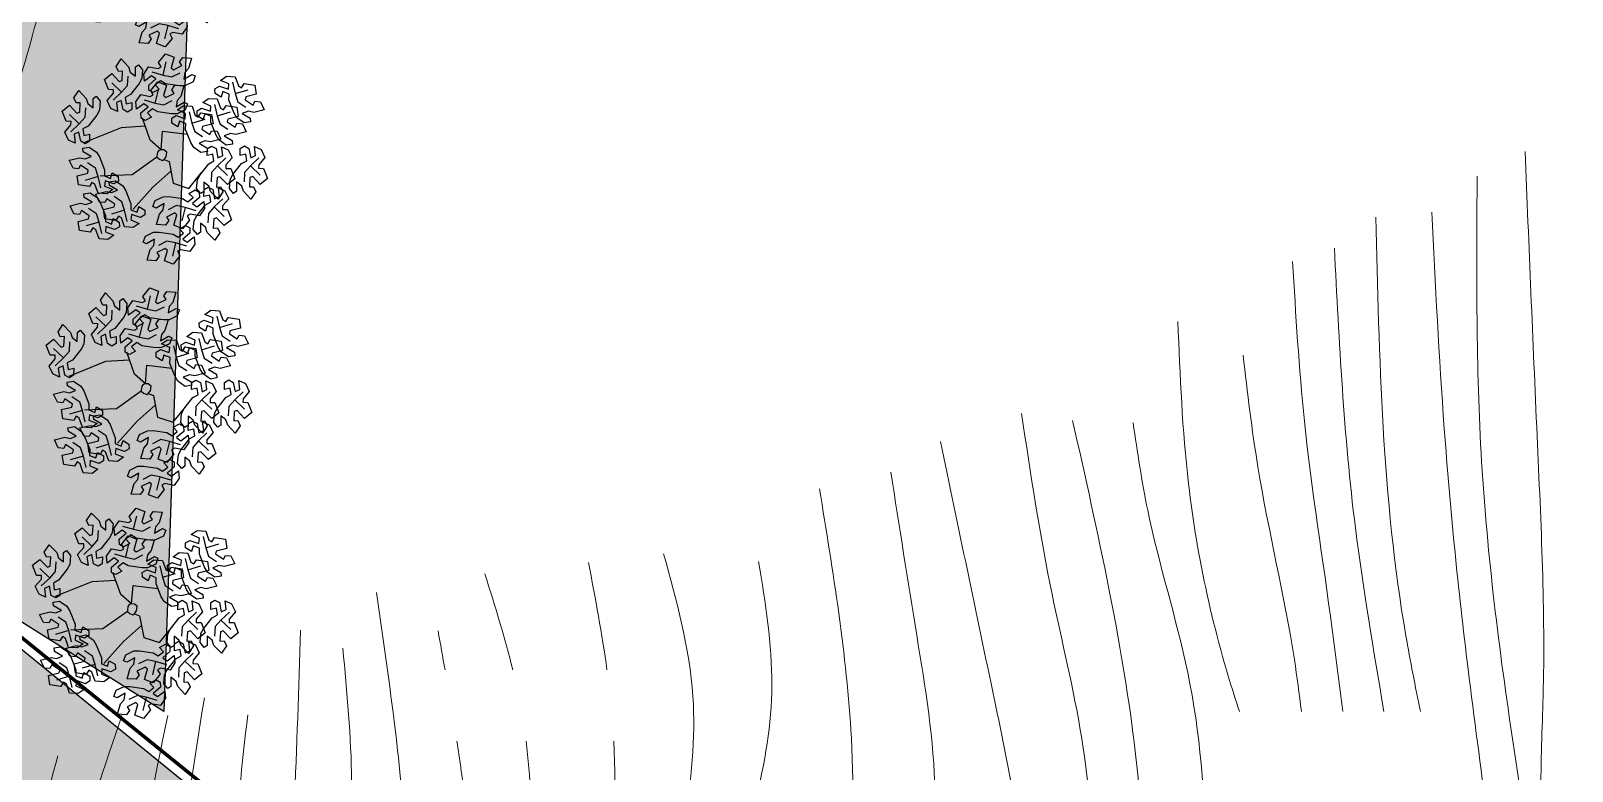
# Model space of a CAD drawing. Header units: millimetres. Extents: x 5637 to 6048, y 3385 to 3927.
# Drawn here: x 5989.74 to 6022.87, y 3587.76 to 3603.66 of the extents above; entities that cross this region are included whole.
import ezdxf

# ---------------------------------------------------------------- set-up
doc = ezdxf.new("R2010")
doc.units = ezdxf.units.MM
doc.layers.add('Contour Lines', color=253, linetype='Continuous')
doc.layers.add('fences', color=224, linetype='ограждение1', lineweight=80)
doc.layers.add('plants1', color=7, linetype='Continuous', true_color=0x89ee5d)
doc.linetypes.add('ограждение1', pattern='A,0.25,-0.1,[133,ltypeshp.shx,S=0.1,R=0,X=-0.1,Y=0],-0.1,1', length=1.45)
pattern_1 = [(90, (2816.3681, -1263.7476), (-0.70710678, 0.70710678), [0.1875, -1.22671356]), (45, (2816.3681, -1263.7476), (-0.70710678, 0.70710678), [0.1875, -0.8125]), (135, (2816.3681, -1263.7476), (-0.70710678, -0.70710678), [0.1875, -0.8125])]

# ---------------------------------------------------------------- blocks, each defined once
blk = doc.blocks.new('212')
at = {"color": 48, "linetype": 'Continuous'}
for p, q in [((2812.246, 4856.905), (2812.352, 4857.064)), ((2812.295, 4856.797), (2812.246, 4856.905)), ((2812.352, 4857.064), (2812.514, 4856.895)), ((2812.514, 4856.895), (2812.551, 4856.783)), ((2812.66, 4856.894), (2812.725, 4856.94)), ((2812.66, 4856.696), (2812.66, 4856.894)), ((2812.725, 4856.94), (2812.813, 4856.833)), ((2812.838, 4856.74), (2812.944, 4856.897)), ((2812.944, 4856.897), (2813.146, 4856.859)), ((2813.146, 4856.859), (2813.212, 4856.895)), ((2813.16, 4856.989), (2813.307, 4857.173)), ((2813.212, 4856.895), (2813.16, 4856.989)), ((2813.16, 4856.989), (2813.16, 4856.989)), ((2813.255, 4856.716), (2813.323, 4857.001)), ((2813.307, 4857.173), (2813.495, 4857.1)), ((2813.495, 4857.1), (2813.43, 4856.875)), ((2813.43, 4856.875), (2813.477, 4856.833)), ((2813.477, 4856.833), (2813.658, 4856.924)), ((2813.608, 4857), (2813.677, 4857.096)), ((2813.658, 4856.924), (2813.608, 4857)), ((2813.677, 4857.096), (2813.867, 4857.083)), ((2813.802, 4856.858), (2813.724, 4856.77)), ((2813.867, 4857.083), (2813.802, 4856.858)), ((2811.994, 4856.623), (2812.151, 4856.749)), ((2812.08, 4856.404), (2811.994, 4856.623)), ((2812.151, 4856.749), (2812.314, 4856.581)), ((2812.364, 4856.35), (2812.151, 4856.551)), ((2812.386, 4856.803), (2812.295, 4856.797)), ((2812.314, 4856.581), (2812.374, 4856.601)), ((2812.374, 4856.601), (2812.386, 4856.803)), ((2812.49, 4856.49), (2812.502, 4856.693)), ((2812.551, 4856.783), (2812.66, 4856.696)), ((2812.74, 4856.536), (2812.554, 4856.3)), ((2812.797, 4856.642), (2812.74, 4856.536)), ((2812.813, 4856.833), (2812.797, 4856.642)), ((2812.853, 4856.586), (2812.838, 4856.74)), ((2813.006, 4856.701), (2812.853, 4856.586)), ((2812.947, 4856.502), (2813.098, 4856.635)), ((2812.992, 4856.389), (2813.139, 4856.573)), ((2813.098, 4856.635), (2813.006, 4856.701)), ((2813.015, 4856.787), (2813.255, 4856.716)), ((2813.197, 4856.594), (2813.085, 4856.506)), ((2813.139, 4856.573), (2813.327, 4856.501)), ((2813.307, 4856.527), (2813.197, 4856.594)), ((2813.255, 4856.716), (2813.44, 4856.678)), ((2813.605, 4856.484), (2813.307, 4856.527)), ((2813.44, 4856.678), (2813.621, 4856.768)), ((2813.724, 4856.77), (2813.703, 4856.632)), ((2813.703, 4856.632), (2813.875, 4856.731)), ((2813.899, 4856.569), (2813.725, 4856.487)), ((2813.875, 4856.731), (2813.947, 4856.699)), ((2813.947, 4856.699), (2813.899, 4856.569)), ((2814.492, 4856.602), (2814.619, 4856.692)), ((2814.669, 4856.527), (2814.492, 4856.602)), ((2814.619, 4856.692), (2814.808, 4856.679)), ((2814.658, 4856.414), (2814.669, 4856.527)), ((2814.748, 4856.562), (2814.806, 4856.319)), ((2814.808, 4856.679), (2814.876, 4856.485)), ((2814.94, 4856.446), (2814.995, 4856.538)), ((2814.995, 4856.538), (2814.995, 4856.538)), ((2814.995, 4856.538), (2815.228, 4856.503)), ((2811.335, 4856.226), (2811.441, 4856.385)), ((2811.384, 4856.118), (2811.335, 4856.226)), ((2811.441, 4856.385), (2811.603, 4856.216)), ((2811.603, 4856.216), (2811.64, 4856.104)), ((2811.749, 4856.017), (2811.75, 4856.215)), ((2811.75, 4856.215), (2811.814, 4856.261)), ((2811.814, 4856.261), (2811.902, 4856.154)), ((2812.052, 4856.172), (2812.186, 4856.327)), ((2812.187, 4856.402), (2812.08, 4856.404)), ((2812.08, 4856.404), (2812.08, 4856.404)), ((2812.182, 4856.178), (2812.364, 4856.35)), ((2812.186, 4856.327), (2812.187, 4856.402)), ((2812.364, 4856.35), (2812.49, 4856.49)), ((2812.554, 4856.3), (2812.441, 4856.239)), ((2812.441, 4856.239), (2812.461, 4856.097)), ((2812.671, 4856.141), (2812.777, 4856.298)), ((2812.777, 4856.298), (2812.979, 4856.26)), ((2812.847, 4856.188), (2813.087, 4856.116)), ((2812.949, 4856.391), (2812.947, 4856.502)), ((2812.947, 4856.502), (2812.947, 4856.502)), ((2813.04, 4856.341), (2812.949, 4856.391)), ((2812.979, 4856.26), (2813.044, 4856.296)), ((2813.044, 4856.296), (2812.992, 4856.389)), ((2812.992, 4856.389), (2812.992, 4856.389)), ((2813.171, 4856.413), (2813.04, 4856.341)), ((2813.085, 4856.506), (2813.171, 4856.413)), ((2813.087, 4856.116), (2813.155, 4856.402)), ((2813.327, 4856.501), (2813.262, 4856.276)), ((2813.262, 4856.276), (2813.309, 4856.234)), ((2813.309, 4856.234), (2813.49, 4856.324)), ((2813.44, 4856.4), (2813.509, 4856.497)), ((2813.49, 4856.324), (2813.44, 4856.4)), ((2813.509, 4856.497), (2813.699, 4856.484)), ((2813.634, 4856.259), (2813.556, 4856.171)), ((2813.725, 4856.487), (2813.605, 4856.484)), ((2813.699, 4856.484), (2813.634, 4856.259)), ((2814.106, 4856.127), (2814.232, 4856.217)), ((2814.232, 4856.217), (2814.421, 4856.204)), ((2814.371, 4856.422), (2814.467, 4856.479)), ((2814.374, 4856.318), (2814.371, 4856.422)), ((2814.502, 4856.24), (2814.374, 4856.318)), ((2814.421, 4856.204), (2814.489, 4856.01)), ((2814.467, 4856.479), (2814.467, 4856.479)), ((2814.467, 4856.479), (2814.658, 4856.414)), ((2814.539, 4856.361), (2814.502, 4856.24)), ((2814.672, 4856.308), (2814.539, 4856.361)), ((2814.669, 4856.18), (2814.672, 4856.308)), ((2814.806, 4856.319), (2815.087, 4856.403)), ((2814.806, 4856.319), (2814.865, 4856.14)), ((2814.876, 4856.485), (2814.94, 4856.446)), ((2815.031, 4856.247), (2815.019, 4856.186)), ((2815.019, 4856.186), (2815.188, 4856.074)), ((2815.259, 4856.304), (2815.031, 4856.247)), ((2815.228, 4856.503), (2815.259, 4856.304)), ((2811.083, 4855.944), (2811.24, 4856.07)), ((2811.169, 4855.725), (2811.083, 4855.944)), ((2811.24, 4856.07), (2811.403, 4855.901)), ((2811.453, 4855.67), (2811.24, 4855.872)), ((2811.475, 4856.124), (2811.384, 4856.118)), ((2811.403, 4855.901), (2811.463, 4855.921)), ((2811.463, 4855.921), (2811.475, 4856.124)), ((2811.579, 4855.811), (2811.591, 4856.014)), ((2811.64, 4856.104), (2811.749, 4856.017)), ((2811.829, 4855.857), (2811.643, 4855.621)), ((2811.886, 4855.963), (2811.829, 4855.857)), ((2811.902, 4856.154), (2811.886, 4855.963)), ((2812.135, 4856.001), (2812.052, 4856.172)), ((2812.276, 4855.937), (2812.135, 4856.001)), ((2812.356, 4856.174), (2812.252, 4856.127)), ((2812.252, 4856.127), (2812.276, 4855.937)), ((2812.395, 4855.976), (2812.356, 4856.174)), ((2812.493, 4855.922), (2812.395, 4855.976)), ((2812.395, 4855.976), (2812.395, 4855.976)), ((2812.461, 4856.097), (2812.584, 4856.126)), ((2812.581, 4855.976), (2812.493, 4855.922)), ((2812.584, 4856.126), (2812.581, 4855.976)), ((2812.685, 4855.986), (2812.671, 4856.141)), ((2812.838, 4856.102), (2812.685, 4855.986)), ((2812.779, 4855.903), (2812.931, 4856.035)), ((2812.781, 4855.791), (2812.779, 4855.903)), ((2812.779, 4855.903), (2812.779, 4855.903)), ((2812.931, 4856.035), (2812.838, 4856.102)), ((2813.029, 4855.995), (2812.917, 4855.906)), ((2812.917, 4855.906), (2813.003, 4855.814)), ((2813.139, 4855.928), (2813.029, 4855.995)), ((2813.087, 4856.116), (2813.272, 4856.078)), ((2813.437, 4855.885), (2813.139, 4855.928)), ((2813.272, 4856.078), (2813.453, 4856.169)), ((2813.557, 4855.888), (2813.437, 4855.885)), ((2813.556, 4856.171), (2813.535, 4856.033)), ((2813.535, 4856.033), (2813.707, 4856.132)), ((2813.731, 4855.969), (2813.557, 4855.888)), ((2813.562, 4855.969), (2813.689, 4856.059)), ((2813.739, 4855.894), (2813.562, 4855.969)), ((2813.689, 4856.059), (2813.878, 4856.046)), ((2813.707, 4856.132), (2813.779, 4856.099)), ((2813.727, 4855.781), (2813.739, 4855.894)), ((2813.779, 4856.099), (2813.731, 4855.969)), ((2813.818, 4855.929), (2813.876, 4855.686)), ((2813.878, 4856.046), (2813.946, 4855.852)), ((2813.985, 4855.946), (2814.08, 4856.004)), ((2813.987, 4855.843), (2813.985, 4855.946)), ((2814.01, 4855.813), (2814.065, 4855.905)), ((2814.065, 4855.905), (2814.065, 4855.905)), ((2814.065, 4855.905), (2814.298, 4855.87)), ((2814.08, 4856.004), (2814.08, 4856.004)), ((2814.08, 4856.004), (2814.271, 4855.939)), ((2814.282, 4856.052), (2814.106, 4856.127)), ((2814.152, 4855.886), (2814.115, 4855.765)), ((2814.285, 4855.833), (2814.152, 4855.886)), ((2814.271, 4855.939), (2814.282, 4856.052)), ((2814.298, 4855.87), (2814.329, 4855.671)), ((2814.361, 4856.087), (2814.419, 4855.844)), ((2814.419, 4855.844), (2814.701, 4855.928)), ((2814.489, 4856.01), (2814.553, 4855.971)), ((2814.553, 4855.971), (2814.608, 4856.063)), ((2814.608, 4856.063), (2814.608, 4856.063)), ((2814.608, 4856.063), (2814.841, 4856.028)), ((2814.78, 4855.9), (2814.669, 4856.18)), ((2814.843, 4855.798), (2814.78, 4855.9)), ((2814.841, 4856.028), (2814.872, 4855.829)), ((2814.865, 4856.14), (2815.034, 4856.028)), ((2815.088, 4855.94), (2814.958, 4855.89)), ((2814.958, 4855.89), (2815.129, 4855.79)), ((2815.203, 4855.916), (2815.088, 4855.94)), ((2815.188, 4856.074), (2815.228, 4856.156)), ((2815.43, 4855.972), (2815.203, 4855.916)), ((2815.228, 4856.156), (2815.346, 4856.144)), ((2815.346, 4856.144), (2815.43, 4855.972)), ((2811.141, 4855.492), (2811.275, 4855.648)), ((2811.276, 4855.723), (2811.169, 4855.725)), ((2811.169, 4855.725), (2811.169, 4855.725)), ((2811.271, 4855.499), (2811.453, 4855.67)), ((2811.275, 4855.648), (2811.276, 4855.723)), ((2811.453, 4855.67), (2811.579, 4855.811)), ((2811.643, 4855.621), (2811.53, 4855.56)), ((2811.53, 4855.56), (2811.55, 4855.418)), ((2812.357, 4855.587), (2811.568, 4855.27)), ((2812.872, 4855.62), (2812.357, 4855.587)), ((2812.872, 4855.742), (2812.781, 4855.791)), ((2812.978, 4855.318), (2812.811, 4855.791)), ((2813.003, 4855.814), (2812.872, 4855.742)), ((2813.441, 4855.789), (2813.537, 4855.846)), ((2813.444, 4855.685), (2813.441, 4855.789)), ((2813.572, 4855.607), (2813.444, 4855.685)), ((2813.537, 4855.846), (2813.537, 4855.846)), ((2813.537, 4855.846), (2813.727, 4855.781)), ((2813.609, 4855.728), (2813.572, 4855.607)), ((2813.742, 4855.675), (2813.609, 4855.728)), ((2813.739, 4855.547), (2813.742, 4855.675)), ((2813.85, 4855.267), (2813.739, 4855.547)), ((2813.876, 4855.686), (2814.157, 4855.77)), ((2813.876, 4855.686), (2813.935, 4855.507)), ((2813.946, 4855.852), (2814.01, 4855.813)), ((2814.115, 4855.765), (2813.987, 4855.843)), ((2814.101, 4855.614), (2814.089, 4855.553)), ((2814.089, 4855.553), (2814.258, 4855.441)), ((2814.329, 4855.671), (2814.101, 4855.614)), ((2814.258, 4855.441), (2814.298, 4855.523)), ((2814.282, 4855.705), (2814.285, 4855.833)), ((2814.393, 4855.425), (2814.282, 4855.705)), ((2814.298, 4855.523), (2814.416, 4855.511)), ((2814.419, 4855.844), (2814.479, 4855.665)), ((2814.479, 4855.665), (2814.648, 4855.553)), ((2814.645, 4855.772), (2814.632, 4855.711)), ((2814.632, 4855.711), (2814.801, 4855.599)), ((2814.872, 4855.829), (2814.645, 4855.772)), ((2814.801, 4855.599), (2814.842, 4855.681)), ((2814.842, 4855.681), (2814.959, 4855.669)), ((2815, 4855.688), (2814.843, 4855.798)), ((2814.959, 4855.669), (2815.044, 4855.497)), ((2815.137, 4855.711), (2815, 4855.688)), ((2815.129, 4855.79), (2815.137, 4855.711)), ((2811.224, 4855.322), (2811.141, 4855.492)), ((2811.365, 4855.257), (2811.224, 4855.322)), ((2811.445, 4855.494), (2811.341, 4855.448)), ((2811.341, 4855.448), (2811.365, 4855.257)), ((2811.484, 4855.297), (2811.445, 4855.494)), ((2811.582, 4855.243), (2811.484, 4855.297)), ((2811.484, 4855.297), (2811.484, 4855.297)), ((2811.55, 4855.418), (2811.673, 4855.447)), ((2811.67, 4855.297), (2811.582, 4855.243)), ((2811.673, 4855.447), (2811.67, 4855.297)), ((2813.213, 4855.112), (2813.244, 4855.51)), ((2813.244, 4855.51), (2813.778, 4855.448)), ((2813.913, 4855.165), (2813.85, 4855.267)), ((2813.935, 4855.507), (2814.104, 4855.395)), ((2814.158, 4855.307), (2814.028, 4855.257)), ((2814.028, 4855.257), (2814.199, 4855.157)), ((2814.273, 4855.284), (2814.158, 4855.307)), ((2814.208, 4855.138), (2814.296, 4855.192)), ((2814.5, 4855.339), (2814.273, 4855.284)), ((2814.296, 4855.192), (2814.394, 4855.138)), ((2814.456, 4855.323), (2814.393, 4855.425)), ((2814.416, 4855.511), (2814.5, 4855.339)), ((2814.614, 4855.213), (2814.456, 4855.323)), ((2814.701, 4855.465), (2814.571, 4855.415)), ((2814.571, 4855.415), (2814.743, 4855.315)), ((2814.75, 4855.236), (2814.614, 4855.213)), ((2814.817, 4855.441), (2814.701, 4855.465)), ((2814.743, 4855.315), (2814.75, 4855.236)), ((2815.044, 4855.497), (2814.817, 4855.441)), ((2814.915, 4855.141), (2815.004, 4855.195)), ((2815.004, 4855.195), (2815.101, 4855.141)), ((2811.235, 4854.887), (2811.463, 4854.943)), ((2811.32, 4854.715), (2811.235, 4854.887)), ((2811.463, 4854.943), (2811.578, 4854.919)), ((2811.529, 4855.148), (2811.665, 4855.171)), ((2811.536, 4855.069), (2811.529, 4855.148)), ((2811.708, 4854.97), (2811.536, 4855.069)), ((2811.578, 4854.919), (2811.708, 4854.97)), ((2811.665, 4855.171), (2811.823, 4855.062)), ((2811.823, 4855.062), (2811.886, 4854.959)), ((2811.886, 4854.959), (2811.997, 4854.679)), ((2813.121, 4854.953), (2812.593, 4854.577)), ((2813.122, 4854.977), (2813.121, 4854.953)), ((2813.121, 4854.953), (2813.175, 4854.911)), ((2813.133, 4855.059), (2813.122, 4854.977)), ((2813.162, 4855.099), (2813.133, 4855.059)), ((2813.213, 4855.112), (2813.162, 4855.099)), ((2813.175, 4854.911), (2813.241, 4854.88)), ((2813.274, 4855.111), (2813.213, 4855.112)), ((2813.241, 4854.88), (2813.276, 4854.903)), ((2813.334, 4855.062), (2813.274, 4855.111)), ((2813.276, 4854.903), (2813.321, 4854.962)), ((2813.276, 4854.903), (2813.384, 4854.859)), ((2813.321, 4854.962), (2813.334, 4855.062)), ((2813.384, 4854.859), (2813.474, 4854.394)), ((2814.07, 4855.055), (2813.913, 4855.165)), ((2814.207, 4855.079), (2814.07, 4855.055)), ((2814.199, 4855.157), (2814.207, 4855.079)), ((2814.205, 4854.989), (2814.208, 4855.138)), ((2814.328, 4855.017), (2814.205, 4854.989)), ((2814.235, 4854.814), (2814.348, 4854.876)), ((2814.348, 4854.876), (2814.328, 4855.017)), ((2814.394, 4855.138), (2814.394, 4855.138)), ((2814.394, 4855.138), (2814.433, 4854.941)), ((2814.607, 4854.937), (2814.425, 4854.765)), ((2814.433, 4854.941), (2814.537, 4854.988)), ((2814.537, 4854.988), (2814.513, 4855.178)), ((2814.513, 4855.178), (2814.654, 4855.113)), ((2814.737, 4854.943), (2814.603, 4854.787)), ((2814.654, 4855.113), (2814.737, 4854.943)), ((2814.912, 4854.991), (2814.915, 4855.141)), ((2815.035, 4855.02), (2814.912, 4854.991)), ((2814.943, 4854.817), (2815.056, 4854.878)), ((2815.056, 4854.878), (2815.035, 4855.02)), ((2815.101, 4855.141), (2815.101, 4855.141)), ((2815.101, 4855.141), (2815.14, 4854.943)), ((2815.314, 4854.939), (2815.133, 4854.767)), ((2815.14, 4854.943), (2815.244, 4854.99)), ((2815.244, 4854.99), (2815.221, 4855.18)), ((2815.221, 4855.18), (2815.362, 4855.116)), ((2815.445, 4854.945), (2815.311, 4854.789)), ((2815.362, 4855.116), (2815.445, 4854.945)), ((2811.438, 4854.704), (2811.32, 4854.715)), ((2811.407, 4854.556), (2811.635, 4854.612)), ((2811.438, 4854.357), (2811.407, 4854.556)), ((2811.478, 4854.785), (2811.438, 4854.704)), ((2811.647, 4854.674), (2811.478, 4854.785)), ((2811.86, 4854.54), (2811.579, 4854.456)), ((2811.801, 4854.719), (2811.632, 4854.831)), ((2811.635, 4854.612), (2811.647, 4854.674)), ((2811.86, 4854.54), (2811.801, 4854.719)), ((2811.918, 4854.297), (2811.86, 4854.54)), ((2812.593, 4854.577), (2811.902, 4854.548)), ((2811.997, 4854.679), (2811.994, 4854.551)), ((2811.994, 4854.551), (2812.127, 4854.498)), ((2812.127, 4854.498), (2812.164, 4854.619)), ((2812.164, 4854.619), (2812.292, 4854.541)), ((2812.292, 4854.541), (2812.294, 4854.438)), ((2813.424, 4854.652), (2813.038, 4854.309)), ((2813.809, 4854.284), (2814.091, 4854.631)), ((2813.992, 4854.472), (2814.049, 4854.578)), ((2814.049, 4854.578), (2814.235, 4854.814)), ((2814.299, 4854.624), (2814.287, 4854.422)), ((2814.425, 4854.765), (2814.299, 4854.624)), ((2814.475, 4854.534), (2814.416, 4854.514)), ((2814.425, 4854.765), (2814.638, 4854.563)), ((2814.638, 4854.365), (2814.475, 4854.534)), ((2814.603, 4854.787), (2814.602, 4854.712)), ((2814.602, 4854.712), (2814.709, 4854.711)), ((2814.699, 4854.475), (2814.757, 4854.58)), ((2814.709, 4854.711), (2814.709, 4854.711)), ((2814.709, 4854.711), (2814.795, 4854.491)), ((2814.757, 4854.58), (2814.943, 4854.817)), ((2815.007, 4854.626), (2814.995, 4854.424)), ((2815.133, 4854.767), (2815.007, 4854.626)), ((2815.183, 4854.536), (2815.123, 4854.516)), ((2815.133, 4854.767), (2815.345, 4854.566)), ((2815.345, 4854.367), (2815.183, 4854.536)), ((2815.311, 4854.789), (2815.309, 4854.715)), ((2815.309, 4854.715), (2815.416, 4854.713)), ((2815.416, 4854.713), (2815.416, 4854.713)), ((2815.416, 4854.713), (2815.502, 4854.494)), ((2811.671, 4854.321), (2811.438, 4854.357)), ((2811.726, 4854.413), (2811.671, 4854.321)), ((2811.671, 4854.321), (2811.671, 4854.321)), ((2811.79, 4854.374), (2811.726, 4854.413)), ((2811.858, 4854.18), (2811.79, 4854.374)), ((2811.803, 4854.162), (2812.031, 4854.217)), ((2812.008, 4854.445), (2811.997, 4854.332)), ((2811.997, 4854.332), (2812.173, 4854.257)), ((2812.199, 4854.38), (2812.008, 4854.445)), ((2812.031, 4854.217), (2812.146, 4854.194)), ((2812.173, 4854.257), (2812.047, 4854.167)), ((2812.097, 4854.422), (2812.234, 4854.446)), ((2812.105, 4854.344), (2812.097, 4854.422)), ((2812.276, 4854.244), (2812.105, 4854.344)), ((2812.146, 4854.194), (2812.276, 4854.244)), ((2812.294, 4854.438), (2812.199, 4854.38)), ((2812.199, 4854.38), (2812.199, 4854.38)), ((2812.234, 4854.446), (2812.391, 4854.336)), ((2812.391, 4854.336), (2812.454, 4854.234)), ((2812.454, 4854.234), (2812.565, 4853.954)), ((2813.038, 4854.309), (2812.612, 4853.837)), ((2813.474, 4854.394), (2813.809, 4854.284)), ((2813.812, 4854.177), (2813.943, 4854.249)), ((2813.943, 4854.249), (2814.034, 4854.2)), ((2813.976, 4854.281), (2813.992, 4854.472)), ((2814.064, 4854.174), (2813.976, 4854.281)), ((2814.034, 4854.2), (2814.036, 4854.088)), ((2814.129, 4854.22), (2814.064, 4854.174)), ((2814.238, 4854.331), (2814.129, 4854.419)), ((2814.129, 4854.419), (2814.129, 4854.22)), ((2814.134, 4854.108), (2814.137, 4854.258)), ((2814.137, 4854.258), (2814.226, 4854.312)), ((2814.226, 4854.312), (2814.323, 4854.257)), ((2814.275, 4854.22), (2814.238, 4854.331)), ((2814.437, 4854.051), (2814.275, 4854.22)), ((2814.323, 4854.257), (2814.323, 4854.257)), ((2814.323, 4854.257), (2814.362, 4854.06)), ((2814.416, 4854.514), (2814.403, 4854.312)), ((2814.403, 4854.312), (2814.494, 4854.317)), ((2814.543, 4854.21), (2814.437, 4854.051)), ((2814.466, 4854.107), (2814.443, 4854.297)), ((2814.443, 4854.297), (2814.584, 4854.233)), ((2814.494, 4854.317), (2814.543, 4854.21)), ((2814.584, 4854.233), (2814.667, 4854.062)), ((2814.795, 4854.491), (2814.638, 4854.365)), ((2814.683, 4854.283), (2814.699, 4854.475)), ((2814.772, 4854.177), (2814.683, 4854.283)), ((2814.836, 4854.223), (2814.772, 4854.177)), ((2814.945, 4854.334), (2814.836, 4854.421)), ((2814.836, 4854.421), (2814.836, 4854.223)), ((2814.982, 4854.222), (2814.945, 4854.334)), ((2815.144, 4854.053), (2814.982, 4854.222)), ((2815.123, 4854.516), (2815.111, 4854.314)), ((2815.111, 4854.314), (2815.202, 4854.32)), ((2815.251, 4854.212), (2815.144, 4854.053)), ((2815.202, 4854.32), (2815.251, 4854.212)), ((2815.502, 4854.494), (2815.345, 4854.367)), ((2811.256, 4853.907), (2811.483, 4853.963)), ((2811.34, 4853.735), (2811.256, 4853.907)), ((2811.483, 4853.963), (2811.598, 4853.939)), ((2811.549, 4854.168), (2811.686, 4854.191)), ((2811.557, 4854.089), (2811.549, 4854.168)), ((2811.728, 4853.989), (2811.557, 4854.089)), ((2811.598, 4853.939), (2811.728, 4853.989)), ((2811.686, 4854.191), (2811.843, 4854.082)), ((2811.888, 4853.99), (2811.803, 4854.162)), ((2811.843, 4854.082), (2811.906, 4853.979)), ((2812.047, 4854.167), (2811.858, 4854.18)), ((2812.006, 4853.978), (2811.888, 4853.99)), ((2811.906, 4853.979), (2812.017, 4853.699)), ((2811.975, 4853.83), (2812.203, 4853.887)), ((2812.046, 4854.06), (2812.006, 4853.978)), ((2812.215, 4853.948), (2812.046, 4854.06)), ((2812.369, 4853.994), (2812.2, 4854.106)), ((2812.203, 4853.887), (2812.215, 4853.948)), ((2812.428, 4853.815), (2812.369, 4853.994)), ((2812.565, 4853.954), (2812.562, 4853.826)), ((2812.695, 4853.773), (2812.732, 4853.894)), ((2812.732, 4853.894), (2812.86, 4853.816)), ((2813.037, 4853.892), (2813.085, 4854.022)), ((2813.109, 4853.859), (2813.037, 4853.892)), ((2813.085, 4854.022), (2813.258, 4854.104)), ((2813.281, 4853.958), (2813.109, 4853.859)), ((2813.258, 4854.104), (2813.379, 4854.107)), ((2813.259, 4853.82), (2813.281, 4853.958)), ((2813.544, 4853.913), (2813.362, 4853.823)), ((2813.379, 4854.107), (2813.676, 4854.063)), ((2813.729, 4853.875), (2813.544, 4853.913)), ((2813.729, 4853.875), (2813.66, 4853.589)), ((2813.676, 4854.063), (2813.786, 4853.996)), ((2813.968, 4853.803), (2813.729, 4853.875)), ((2813.786, 4853.996), (2813.899, 4854.085)), ((2813.899, 4854.085), (2813.812, 4854.177)), ((2814.036, 4854.088), (2813.885, 4853.956)), ((2813.885, 4853.956), (2813.977, 4853.889)), ((2813.977, 4853.889), (2814.13, 4854.005)), ((2813.979, 4853.697), (2814.165, 4853.933)), ((2814.036, 4854.088), (2814.036, 4854.088)), ((2814.13, 4854.005), (2814.145, 4853.85)), ((2814.257, 4854.137), (2814.134, 4854.108)), ((2814.165, 4853.933), (2814.278, 4853.995)), ((2814.355, 4853.884), (2814.229, 4853.743)), ((2814.278, 4853.995), (2814.257, 4854.137)), ((2814.536, 4854.056), (2814.355, 4853.884)), ((2814.355, 4853.884), (2814.568, 4853.682)), ((2814.362, 4854.06), (2814.466, 4854.107)), ((2814.533, 4853.906), (2814.531, 4853.832)), ((2814.667, 4854.062), (2814.533, 4853.906)), ((2811.458, 4853.724), (2811.34, 4853.735)), ((2811.427, 4853.575), (2811.655, 4853.632)), ((2811.458, 4853.376), (2811.427, 4853.575)), ((2811.498, 4853.805), (2811.458, 4853.724)), ((2811.667, 4853.693), (2811.498, 4853.805)), ((2811.88, 4853.56), (2811.599, 4853.476)), ((2811.821, 4853.739), (2811.652, 4853.851)), ((2811.655, 4853.632), (2811.667, 4853.693)), ((2811.88, 4853.56), (2811.821, 4853.739)), ((2811.938, 4853.317), (2811.88, 4853.56)), ((2812.006, 4853.631), (2811.975, 4853.83)), ((2812.239, 4853.596), (2812.006, 4853.631)), ((2812.017, 4853.699), (2812.014, 4853.571)), ((2812.014, 4853.571), (2812.147, 4853.518)), ((2812.428, 4853.815), (2812.147, 4853.731)), ((2812.147, 4853.518), (2812.184, 4853.639)), ((2812.184, 4853.639), (2812.312, 4853.561)), ((2812.294, 4853.688), (2812.239, 4853.596)), ((2812.239, 4853.596), (2812.239, 4853.596)), ((2812.358, 4853.649), (2812.294, 4853.688)), ((2812.312, 4853.561), (2812.315, 4853.458)), ((2812.426, 4853.455), (2812.358, 4853.649)), ((2812.486, 4853.572), (2812.428, 4853.815)), ((2812.562, 4853.826), (2812.695, 4853.773)), ((2812.576, 4853.72), (2812.565, 4853.607)), ((2812.565, 4853.607), (2812.742, 4853.532)), ((2812.767, 4853.655), (2812.576, 4853.72)), ((2812.863, 4853.712), (2812.767, 4853.655)), ((2812.767, 4853.655), (2812.767, 4853.655)), ((2812.86, 4853.816), (2812.863, 4853.712)), ((2813.116, 4853.507), (2813.181, 4853.732)), ((2813.181, 4853.732), (2813.259, 4853.82)), ((2813.376, 4853.591), (2813.307, 4853.495)), ((2813.507, 4853.757), (2813.325, 4853.667)), ((2813.325, 4853.667), (2813.376, 4853.591)), ((2813.489, 4853.49), (2813.554, 4853.715)), ((2813.554, 4853.715), (2813.507, 4853.757)), ((2813.823, 4853.602), (2813.676, 4853.418)), ((2813.837, 4853.731), (2813.771, 4853.695)), ((2813.771, 4853.695), (2813.823, 4853.602)), ((2813.823, 4853.602), (2813.823, 4853.602)), ((2814.039, 4853.693), (2813.837, 4853.731)), ((2813.905, 4853.4), (2813.921, 4853.591)), ((2813.921, 4853.591), (2813.979, 4853.697)), ((2814.145, 4853.85), (2814.039, 4853.693)), ((2814.167, 4853.45), (2814.058, 4853.538)), ((2814.058, 4853.538), (2814.058, 4853.34)), ((2814.229, 4853.743), (2814.217, 4853.541)), ((2814.345, 4853.633), (2814.333, 4853.431)), ((2814.405, 4853.653), (2814.345, 4853.633)), ((2814.567, 4853.484), (2814.405, 4853.653)), ((2814.531, 4853.832), (2814.638, 4853.83)), ((2814.724, 4853.611), (2814.567, 4853.484)), ((2814.638, 4853.83), (2814.638, 4853.83)), ((2814.638, 4853.83), (2814.724, 4853.611)), ((2811.691, 4853.341), (2811.458, 4853.376)), ((2811.746, 4853.433), (2811.691, 4853.341)), ((2811.691, 4853.341), (2811.691, 4853.341)), ((2811.81, 4853.394), (2811.746, 4853.433)), ((2811.878, 4853.2), (2811.81, 4853.394)), ((2812.028, 4853.465), (2812.017, 4853.352)), ((2812.017, 4853.352), (2812.194, 4853.277)), ((2812.219, 4853.4), (2812.028, 4853.465)), ((2812.194, 4853.277), (2812.067, 4853.187)), ((2812.315, 4853.458), (2812.219, 4853.4)), ((2812.219, 4853.4), (2812.219, 4853.4)), ((2812.615, 4853.442), (2812.426, 4853.455)), ((2812.742, 4853.532), (2812.615, 4853.442)), ((2812.83, 4853.128), (2812.878, 4853.258)), ((2812.878, 4853.258), (2813.052, 4853.34)), ((2813.052, 4853.34), (2813.172, 4853.343)), ((2813.307, 4853.495), (2813.116, 4853.507)), ((2813.172, 4853.343), (2813.47, 4853.3)), ((2813.47, 4853.3), (2813.58, 4853.233)), ((2813.676, 4853.418), (2813.489, 4853.49)), ((2813.58, 4853.233), (2813.692, 4853.321)), ((2813.606, 4853.414), (2813.737, 4853.486)), ((2813.692, 4853.321), (2813.606, 4853.414)), ((2813.83, 4853.325), (2813.678, 4853.192)), ((2813.737, 4853.486), (2813.828, 4853.436)), ((2813.771, 4853.126), (2813.924, 4853.241)), ((2813.828, 4853.436), (2813.83, 4853.325)), ((2813.83, 4853.325), (2813.83, 4853.325)), ((2813.994, 4853.294), (2813.905, 4853.4)), ((2813.924, 4853.241), (2813.939, 4853.087)), ((2814.058, 4853.34), (2813.994, 4853.294)), ((2814.204, 4853.339), (2814.167, 4853.45)), ((2814.366, 4853.17), (2814.204, 4853.339)), ((2814.333, 4853.431), (2814.424, 4853.437)), ((2814.473, 4853.329), (2814.366, 4853.17)), ((2814.424, 4853.437), (2814.473, 4853.329)), ((2812.067, 4853.187), (2811.878, 4853.2)), ((2812.902, 4853.095), (2812.83, 4853.128)), ((2813.074, 4853.194), (2812.902, 4853.095)), ((2812.91, 4852.744), (2812.975, 4852.968)), ((2812.975, 4852.968), (2813.053, 4853.056)), ((2813.053, 4853.056), (2813.074, 4853.194)), ((2813.3, 4852.994), (2813.119, 4852.903)), ((2813.119, 4852.903), (2813.169, 4852.827)), ((2813.337, 4853.149), (2813.156, 4853.059)), ((2813.282, 4852.727), (2813.347, 4852.952)), ((2813.347, 4852.952), (2813.3, 4852.994)), ((2813.522, 4853.111), (2813.337, 4853.149)), ((2813.522, 4853.111), (2813.454, 4852.826)), ((2813.762, 4853.04), (2813.522, 4853.111)), ((2813.63, 4852.967), (2813.565, 4852.932)), ((2813.565, 4852.932), (2813.617, 4852.838)), ((2813.832, 4852.929), (2813.63, 4852.967)), ((2813.678, 4853.192), (2813.771, 4853.126)), ((2813.939, 4853.087), (2813.832, 4852.929)), ((2813.1, 4852.731), (2812.91, 4852.744)), ((2813.169, 4852.827), (2813.1, 4852.731)), ((2813.47, 4852.654), (2813.282, 4852.727)), ((2813.617, 4852.838), (2813.47, 4852.654)), ((2813.617, 4852.838), (2813.617, 4852.838))]:
    blk.add_line(p, q, dxfattribs=at)
at = {"layer": 'plants1', "color": 48, "linetype": 'Continuous'}
blk.add_line((2813.213, 4855.112), (2812.978, 4855.318), dxfattribs=at)

msp = doc.modelspace()

# ---------------------------------------------------------------- hatches: boundary and pattern name
at = {"layer": 'plants1'}
h = msp.add_hatch(dxfattribs=at)
h.set_pattern_fill('ANSI38', color=256, scale=3, style=0)
h.set_pattern_definition([(45, (2816.3681, -1263.7476), (-0.265165043, 0.265165043), []), (135, (2816.3681, -1263.7476), (-0.79549513, 0.265165043), [0.9375, -0.5625])])
h.paths.add_polyline_path([(5921.387, 3707.825), (5923.136, 3702.8), (5947.179, 3667.688), (5958.359, 3641.891), (5987.163, 3632.382), (5993.758, 3623.555), (5992.598, 3589.037), (5988.457, 3591.638), (5986.34, 3596.151), (5987.794, 3618.016), (5954.936, 3637.667), (5918.254, 3703.412)])
at = {"layer": 'plants1', "lineweight": 9, "true_color": 0x87ea5d}
h = msp.add_hatch(dxfattribs=at)
h.set_pattern_fill('GRASS', color=83, style=0)
h.set_pattern_definition(pattern_1)
edge = h.paths.add_edge_path()
edge.add_line((5983.543, 3551.446), (5969.641, 3562.838))
edge.add_line((5969.641, 3562.838), (5966.492, 3561.769))
edge.add_line((5966.492, 3561.769), (5955.921, 3557.3))
edge.add_line((5955.921, 3557.3), (5946.239, 3544.639))
edge.add_line((5946.239, 3544.639), (5920.217, 3532.994))
edge.add_line((5920.217, 3532.994), (5906.122, 3533.806))
edge.add_line((5906.122, 3533.806), (5874.303, 3518.906))
edge.add_arc((5872.286, 3523.588), 5.098, 205.9057, 293.3056, ccw=False)
edge.add_line((5867.7, 3521.361), (5862.632, 3531.794))
edge.add_line((5862.632, 3531.794), (5846.301, 3537.846))
edge.add_line((5846.301, 3537.846), (5835.705, 3553.19))
edge.add_line((5835.705, 3553.19), (5829.87, 3565.464))
edge.add_line((5829.87, 3565.464), (5818.952, 3589.788))
edge.add_line((5818.952, 3589.788), (5819.105, 3602.063))
edge.add_line((5819.105, 3602.063), (5812.502, 3616.946))
edge.add_line((5812.502, 3616.946), (5783.214, 3614.413))
edge.add_line((5783.214, 3614.413), (5742.277, 3610.94))
edge.add_line((5742.277, 3610.94), (5740.644, 3628.009))
edge.add_line((5740.644, 3628.009), (5728.217, 3636.089))
edge.add_line((5728.217, 3636.089), (5724.527, 3634.145))
edge.add_line((5724.527, 3634.145), (5745.964, 3596.015))
edge.add_line((5745.964, 3596.015), (5750.559, 3599.374))
edge.add_line((5750.559, 3599.374), (5769.623, 3566.839))
edge.add_line((5769.623, 3566.839), (5734.816, 3545.998))
edge.add_line((5734.816, 3545.998), (5735.197, 3544.983))
edge.add_line((5735.197, 3544.983), (5738.117, 3540.416))
edge.add_line((5738.117, 3540.416), (5741.545, 3535.468))
edge.add_line((5741.545, 3535.468), (5749.037, 3527.602))
edge.add_line((5749.037, 3527.602), (5798.599, 3480.165))
edge.add_arc((5805.583, 3474.341), 9.094, 39.829, 140.171, ccw=False)
edge.add_line((5812.566, 3480.165), (5813.836, 3478.643))
edge.add_line((5813.836, 3478.643), (5821.581, 3487.397))
edge.add_line((5821.581, 3487.397), (5830.343, 3479.658))
edge.add_line((5830.343, 3479.658), (5822.089, 3470.396))
edge.add_line((5822.089, 3470.396), (5822.851, 3469.382))
edge.add_line((5822.851, 3469.382), (5809.501, 3454.18))
edge.add_line((5809.501, 3454.18), (5804.183, 3458.066))
edge.add_line((5804.183, 3458.066), (5802.357, 3455.686))
edge.add_line((5802.357, 3455.686), (5805.85, 3451.087))
edge.add_line((5805.85, 3451.087), (5796.325, 3440.222))
edge.add_line((5796.325, 3440.222), (5784.02, 3450.626))
edge.add_line((5784.02, 3450.626), (5793.014, 3461.339))
edge.add_line((5793.014, 3461.339), (5795.526, 3459.325))
edge.add_line((5795.526, 3459.325), (5796.853, 3460.965))
edge.add_line((5796.853, 3460.965), (5791.157, 3465.936))
edge.add_line((5791.157, 3465.936), (5792.654, 3467.652))
edge.add_arc((5786.627, 3472.912), 8, 318.8869, 400.7908)
edge.add_line((5792.683, 3478.138), (5782.845, 3488.438))
edge.add_line((5782.845, 3488.438), (5763.729, 3506.991))
edge.add_line((5763.729, 3506.991), (5752.522, 3518.421))
edge.add_line((5752.522, 3518.421), (5734.816, 3536.224))
edge.add_line((5734.816, 3536.224), (5726.083, 3549.349))
edge.add_line((5726.083, 3549.349), (5715.102, 3569.233))
edge.add_line((5715.102, 3569.233), (5688.066, 3610.011))
edge.add_line((5688.066, 3610.011), (5687.669, 3609.779))
edge.add_line((5687.669, 3609.779), (5701.642, 3588.088))
edge.add_line((5701.642, 3588.088), (5696.039, 3584.445))
edge.add_line((5696.039, 3584.445), (5702.714, 3568.95))
edge.add_line((5702.714, 3568.95), (5693.954, 3563.085))
edge.add_line((5693.954, 3563.085), (5685.569, 3556.596))
edge.add_line((5685.569, 3556.596), (5723.081, 3502.397))
edge.add_line((5723.081, 3502.397), (5785.06, 3394.671))
edge.add_line((5785.06, 3394.671), (5883.788, 3413.05))
edge.add_line((5883.788, 3413.05), (5919.33, 3457.939))
edge.add_line((5919.33, 3457.939), (5966.333, 3498.085))
edge.add_line((5966.333, 3498.085), (6010.1, 3522.463))
edge.add_line((6010.1, 3522.463), (6039.964, 3496.517))
edge.add_line((6039.964, 3496.517), (6039.964, 3522.841))
edge.add_line((6039.964, 3522.841), (6037.045, 3526.909))
edge.add_line((6037.045, 3526.909), (6033.325, 3517.218))
edge.add_line((6033.325, 3517.218), (6030.351, 3517.764))
edge.add_line((6030.351, 3517.764), (6029.211, 3517.176))
edge.add_line((6029.211, 3517.176), (6022.483, 3530.585))
edge.add_line((6022.483, 3530.585), (6022.593, 3530.842))
edge.add_line((6022.593, 3530.842), (5996.701, 3552.464))
edge.add_line((5996.701, 3552.464), (5983.543, 3551.446))
h = msp.add_hatch(dxfattribs=at)
h.set_pattern_fill('GRASS', color=83, style=0)
h.set_pattern_definition(pattern_1)
h.paths.add_polyline_path([(5989.056, 3590.759), (5983.208, 3588.096), (5980.769, 3586.877), (5977.517, 3583.695), (5976.93, 3579.249), (5979.529, 3575.213), (5984.271, 3571.309), (5986.71, 3572.302), (5987.478, 3574.355), (5986.168, 3572.573), (5978.987, 3578.372), (5984.799, 3585.457), (5991.9, 3579.731), (5991.615, 3579.382), (5995.533, 3576.227), (5990.486, 3569.775), (5990.394, 3566.39), (5992.51, 3564.79), (5997.296, 3560.992), (6015.113, 3546.552), (6021.462, 3554.258), (6020.101, 3565.459)])

# ---------------------------------------------------------------- linework, layer by layer
at = {"layer": 'Contour Lines', "lineweight": 5, "ltscale": 0.5}
for points, knots in [([(5964.468, 3587.589), (5964.915, 3587.664), (5965.935, 3587.835), (5967.964, 3587.507), (5970.065, 3585.224), (5973.683, 3584.749), (5976.861, 3583.494), (5979.654, 3582.486), (5982.173, 3582.761), (5984.107, 3584.415), (5985.512, 3587.125), (5986.139, 3591.588), (5986.911, 3596.873), (5989.086, 3601.028), (5990.122, 3604.813), (5990.936, 3608.379), (5990.951, 3612.579), (5991.485, 3616.095), (5991.43, 3619.736), (5989.511, 3622.678), (5987.327, 3625.582), (5984.699, 3627.619), (5982.43, 3630.264), (5979.237, 3630.634), (5976.428, 3630.692), (5974.503, 3629.189), (5972.896, 3626.457), (5971.405, 3628.175), (5970.342, 3628.88), (5968.769, 3629.782), (5967.273, 3631.381), (5965.912, 3633.604), (5963.649, 3634.597), (5961.512, 3635.902), (5958.963, 3636.348), (5956.077, 3637.907), (5954.361, 3641.121), (5952.127, 3644.415), (5951.672, 3647.57), (5951.064, 3649.224), (5950.847, 3649.748)], [0, 0, 0, 0, 2.721931, 6.199451, 11.800449, 20.323875, 27.137711, 32.423557, 38.057425, 41.22325, 47.345276, 55.871068, 68.164378, 79.11505, 83.667302, 91.69399, 100.972079, 108.713885, 113.091276, 122.439367, 128.882153, 134.887168, 142.449507, 148.702367, 153.562845, 158.507559, 163.953056, 166.543435, 169.828047, 172.049282, 177.279294, 182.866578, 187.175718, 191.749705, 197.834896, 202.499039, 210.861496, 219.006107, 226.186862, 229.592067, 229.592067, 229.592067, 229.592067]), ([(6021.858, 3601.071), (6021.941, 3599.044), (6022.1, 3595.161), (6022.33, 3590.436), (6022.15, 3587.324), (6022.283, 3585.598), (6022.856, 3585.201)], [0, 0, 0, 0, 12.235918, 23.43081, 27.736252, 31.942984, 31.942984, 31.942984, 31.942984]), ([(6020.828, 3600.541), (6020.815, 3598.492), (6020.788, 3594.413), (6021.497, 3588.829), (6022.229, 3584.434), (6022.408, 3581.179), (6022.551, 3578.414), (6022.528, 3575.731), (6023.275, 3573.446), (6023.494, 3572.13), (6023.768, 3571.305), (6024.012, 3571.181)], [0, 0, 0, 0, 12.281296, 24.443352, 33.714702, 38.988522, 43.99571, 50.252894, 55.198171, 57.742046, 59.140237, 59.140237, 59.140237, 59.140237]), ([(6019.609, 3589.042), (6019.497, 3589.583), (6018.799, 3593.069), (6018.719, 3596.64), (6018.653, 3599.657)], [169.370695, 169.370695, 169.370695, 169.370695, 172.683702, 190.708508, 190.708508, 190.708508, 190.708508]), ([(6019.853, 3599.766), (6019.93, 3598.214), (6020.093, 3594.935), (6020.633, 3589.557), (6021.357, 3584.789), (6021.449, 3580.2), (6022.225, 3576.584), (6022.588, 3573.151), (6023.508, 3570.622), (6023.628, 3569.178), (6023.702, 3568.458)], [0, 0, 0, 0, 9.319992, 19.698154, 32.416828, 38.223938, 47.159739, 54.545256, 58.848111, 63.186532, 63.186532, 63.186532, 63.186532]), ([(6017.76, 3598.992), (6017.861, 3596.983), (6018.029, 3593.645), (6018.605, 3590.354), (6018.822, 3589.042)], [0, 0, 0, 0, 12.053141, 20.030692, 20.030692, 20.030692, 20.030692]), ([(6016.862, 3598.707), (6016.929, 3597.562), (6017.084, 3594.916), (6017.611, 3591.713), (6017.861, 3589.631), (6017.938, 3589.042)], [0, 0, 0, 0, 6.877718, 15.891643, 19.457396, 19.457396, 19.457396, 19.457396]), ([(6014.394, 3597.416), (6014.442, 3596.252), (6014.556, 3593.469), (6015.172, 3590.694), (6015.701, 3589.094), (6015.719, 3589.042)], [0, 0, 0, 0, 6.982055, 16.679342, 17.005616, 17.005616, 17.005616, 17.005616]), ([(6015.796, 3596.695), (6015.89, 3595.893), (6016.147, 3593.695), (6016.773, 3591.177), (6017.005, 3589.414), (6017.049, 3589.042)], [0, 0, 0, 0, 4.842806, 13.268811, 15.51795, 15.51795, 15.51795, 15.51795]), ([(6011.035, 3595.438), (6011.23, 3594.14), (6011.58, 3591.811), (6012.466, 3588.293), (6012.658, 3584.778), (6012.308, 3581.48), (6011.786, 3578.439), (6012.101, 3575.659), (6013.114, 3573.24), (6014.295, 3571.418), (6015.766, 3570.061), (6016.652, 3568.633), (6017.612, 3567.476), (6017.498, 3566.827), (6017.447, 3566.65)], [0, 0, 0, 0, 7.870746, 14.124275, 21.726383, 28.82719, 34.005852, 40.18848, 45.285179, 49.629945, 53.137614, 57.094404, 60.064967, 61.161305, 61.161305, 61.161305, 61.161305]), ([(6012.132, 3595.292), (6012.402, 3594.088), (6012.974, 3591.55), (6013.573, 3587.975), (6013.74, 3584.358), (6013.62, 3580.686), (6013.602, 3577.35), (6014.703, 3574.323), (6016.104, 3572.479), (6017.305, 3570.77), (6018.167, 3569.23), (6018.496, 3567.829), (6018.452, 3566.836), (6018.435, 3566.65)], [0, 0, 0, 0, 7.400447, 15.614468, 21.711273, 29.069641, 37.742277, 41.397269, 48.179858, 51.514722, 53.93647, 58.750175, 59.870401, 59.870401, 59.870401, 59.870401]), ([(6019.531, 3566.65), (6019.596, 3567.242), (6019.72, 3568.907), (6018.185, 3571.418), (6016.809, 3574.287), (6015.454, 3577.23), (6014.531, 3581.11), (6015.141, 3585.38), (6014.773, 3589.788), (6013.791, 3592.797), (6013.526, 3594.61), (6013.434, 3595.237)], [76.674188, 76.674188, 76.674188, 76.674188, 80.189456, 86.531325, 93.529175, 99.522549, 105.900722, 117.143517, 125.054051, 132.236128, 136.034824, 136.034824, 136.034824, 136.034824]), ([(6009.29, 3594.842), (6009.676, 3592.997), (6010.384, 3589.616), (6011.271, 3585.395), (6010.866, 3581.954), (6010.229, 3579.261), (6010.438, 3576.553), (6011.135, 3574.006), (6012.025, 3571.427), (6013.966, 3569.245), (6014.185, 3567.032), (6014.024, 3565.867), (6013.966, 3565.541)], [0, 0, 0, 0, 11.342793, 20.787834, 25.540838, 32.010472, 37.311261, 41.595256, 47.877729, 53.491408, 58.563102, 60.549211, 60.549211, 60.549211, 60.549211]), ([(6011.73, 3565.541), (6011.687, 3565.827), (6011.425, 3567.381), (6010.756, 3570.362), (6009.099, 3573.856), (6008.281, 3577.426), (6008.197, 3580.87), (6008.92, 3584.096), (6009.321, 3587.458), (6008.765, 3590.727), (6008.407, 3593.016), (6008.225, 3594.18)], [176.962023, 176.962023, 176.962023, 176.962023, 178.691196, 186.373851, 195.237436, 201.747915, 208.211978, 215.710566, 221.543956, 228.378206, 235.460455, 235.460455, 235.460455, 235.460455]), ([(6006.69, 3593.821), (6006.983, 3592.044), (6007.469, 3589.095), (6007.404, 3584.786), (6006.667, 3582.384), (6006.492, 3581.107), (6006.49, 3581.098)], [0, 0, 0, 0, 10.793461, 17.913804, 25.633878, 25.686564, 25.686564, 25.686564, 25.686564]), ([(6003.34, 3592.428), (6003.62, 3591.415), (6004.147, 3589.51), (6003.799, 3586.373), (6003.223, 3583.57), (6002.012, 3581.087), (6002.348, 3577.502), (6004.245, 3573.634), (6006.511, 3570.041), (6006.826, 3566.628), (6007.492, 3564.52), (6007.518, 3562.97), (6007.478, 3562.613)], [0, 0, 0, 0, 6.244739, 11.743234, 18.68093, 23.431322, 27.932206, 39.591777, 49.210605, 52.702313, 60.0235, 62.180725, 62.180725, 62.180725, 62.180725]), ([(6005.382, 3592.261), (6005.528, 3591.375), (6005.81, 3589.659), (6005.343, 3586.882), (6004.383, 3584.305), (6004.04, 3582.26), (6003.977, 3581.247), (6003.97, 3581.098)], [0, 0, 0, 0, 5.352286, 10.370038, 16.657453, 21.837195, 22.733781, 22.733781, 22.733781, 22.733781]), ([(5995.538, 3590.787), (5995.496, 3589.531), (5995.424, 3587.356), (5995.28, 3584.274), (5995.282, 3581.455), (5995.2, 3578.915), (5995.787, 3576.937), (5995.181, 3575.412), (5994.563, 3573.967), (5993.056, 3572.524), (5991.59, 3571.698), (5990.802, 3570.988), (5990.605, 3570.804)], [0, 0, 0, 0, 7.540762, 13.052808, 18.513122, 24.431684, 28.372652, 30.253669, 34.086161, 37.743253, 42.49967, 44.121135, 44.121135, 44.121135, 44.121135]), ([(5995.97, 3561.027), (5995.799, 3561.4), (5995.29, 3562.506), (5994.267, 3564.06), (5992.979, 3565.738), (5993.156, 3567.431), (5993.977, 3568.818), (5995.778, 3569.112), (5997.755, 3569.176), (5999.704, 3568.122), (6001.252, 3567.316), (6002.599, 3565.962), (6003.708, 3567.02), (6003.1, 3568.491), (6001.932, 3569.762), (6000.234, 3571.517), (5999.338, 3573.878), (5998.732, 3576.518), (5999.14, 3578.95), (5999.276, 3581.685), (5999.336, 3584.432), (5999.138, 3586.746), (5998.956, 3588.022), (5998.897, 3588.401)], [0, 0, 0, 0, 2.460015, 7.284184, 11.295183, 14.543707, 16.881244, 20.417744, 24.635462, 28.748825, 33.094423, 36.090936, 37.723365, 40.480659, 44.270256, 48.485231, 54.851818, 59.140168, 64.58057, 69.424749, 75.607858, 81.036796, 83.339306, 83.339306, 83.339306, 83.339306]), ([(6000.384, 3588.401), (6000.479, 3587.645), (6000.553, 3585.844), (6000.192, 3582.448), (5999.459, 3578.571), (6000.186, 3574.355), (6002.367, 3571.578), (6004.146, 3568.668), (6005.083, 3565.893), (6005.363, 3563.786), (6004.594, 3562.452), (6003.421, 3563.112), (6002.453, 3563.958), (6001.687, 3564.857), (6001.3, 3565.222)], [7.412816, 7.412816, 7.412816, 7.412816, 11.979072, 18.153418, 27.882351, 35.580548, 42.858643, 48.738552, 56.089736, 59.980029, 61.907283, 63.157711, 66.952471, 70.126544, 70.126544, 70.126544, 70.126544]), ([(6002.271, 3588.401), (6002.33, 3587.236), (6002.163, 3584.461), (6000.708, 3580.612), (6001.172, 3576.003), (6003.348, 3572.544), (6004.838, 3569.083), (6006.249, 3566.447), (6006.741, 3564.087), (6006.324, 3562.987), (6006.132, 3562.613)], [7.759141, 7.759141, 7.759141, 7.759141, 14.740202, 24.232841, 32.113546, 41.446885, 48.462016, 54.654239, 59.605373, 61.931474, 61.931474, 61.931474, 61.931474])]:
    msp.add_open_spline(points, degree=3, knots=knots, dxfattribs=at)
for points in [[(6001.725, 3592.241), (6001.871, 3591.473), (6002.016, 3590.706), (6002.123, 3589.933)], [(5999.499, 3591.996), (5999.713, 3591.311), (5999.927, 3590.627), (6000.097, 3589.933)], [(5998.642, 3589.933), (5998.593, 3590.211), (5998.543, 3590.49), (5998.493, 3590.769)]]:
    msp.add_open_spline(points, degree=3, dxfattribs=at)
for points in [[(5997.166, 3591.596), (5997.604, 3588.359), (5997.799, 3585.876), (5997.726, 3582.25), (5997.628, 3580.521), (5997.531, 3577.958), (5997.799, 3575.719), (5998.383, 3573.747), (6000.066, 3570.697), (6000.65, 3569.504), (6000.65, 3568.993), (5999.968, 3569.212), (5998.823, 3569.869), (5997.094, 3570.137), (5994.074, 3570.161), (5992.37, 3569.115), (5991.737, 3568.239), (5991.759, 3565.892), (5992.539, 3564.48), (5993.002, 3563.311)], [(5996.444, 3590.403), (5996.634, 3587.541), (5996.577, 3585.365), (5996.501, 3583.018), (5996.444, 3580.092), (5996.692, 3577.916), (5996.482, 3574.997), (5995.335, 3572.944), (5993.979, 3571.99), (5992.604, 3570.979), (5991.591, 3570.192), (5990.426, 3568.894), (5989.987, 3567.234), (5990.216, 3566.394), (5990.846, 3564.963)], [(5985.909, 3573.21), (5988.543, 3573.601), (5990.24, 3574.353), (5991.315, 3574.986), (5992.493, 3576.471), (5992.826, 3579.185), (5992.852, 3581.849), (5992.904, 3584.85), (5993.468, 3589.335)], [(5985.309, 3576.075), (5986.145, 3576.124), (5987.816, 3576.808), (5989.124, 3577.824), (5989.919, 3579.944), (5990.28, 3583.575), (5990.666, 3585.635), (5991.697, 3588.957)], [(5986.389, 3574.831), (5988.42, 3575.234), (5989.07, 3575.787), (5990.988, 3577.703), (5991.8, 3581.016), (5991.963, 3584.687), (5992.681, 3588.954)], [(5986.825, 3571.227), (5987.879, 3571.268), (5990.325, 3572.414), (5992.924, 3573.764), (5994.428, 3575.954), (5994.581, 3579.392), (5994.381, 3583.424), (5994.178, 3585.814), (5994.403, 3588.971)], [(5990.32, 3588.091), (5989.463, 3585.408), (5988.628, 3583.063), (5988.583, 3580.515), (5988.086, 3579.049), (5987.049, 3577.764), (5986.417, 3577.252), (5986.024, 3577.078), (5985.327, 3577.025)]]:
    msp.add_spline(points, degree=3, dxfattribs=at)
at = {"layer": 'fences', "ltscale": 3}
msp.add_line((6020.354, 3565.717), (5988.379, 3591.569), dxfattribs=at)
at = {"layer": 'plants1', "ltscale": 0.2}
msp.add_lwpolyline([(5921.387, 3707.825), (5923.136, 3702.8), (5947.179, 3667.688), (5958.359, 3641.891), (5987.163, 3632.382), (5993.758, 3623.555), (5992.598, 3589.037), (5988.457, 3591.638), (5986.34, 3596.151), (5987.794, 3618.016), (5954.936, 3637.667), (5918.254, 3703.412)], close=True, dxfattribs=at)
at = {"layer": 'plants1', "color": 83, "ltscale": 0.2, "true_color": 0x87ea5d}
msp.add_lwpolyline([(5989.056, 3590.759), (5983.208, 3588.096), (5980.769, 3586.877), (5977.517, 3583.695), (5976.93, 3579.249), (5979.529, 3575.213), (5984.271, 3571.309), (5986.71, 3572.302), (5987.478, 3574.355), (5986.168, 3572.573), (5978.987, 3578.372), (5984.799, 3585.457), (5991.9, 3579.731), (5991.615, 3579.382), (5995.533, 3576.227), (5990.486, 3569.775), (5990.394, 3566.39), (5992.51, 3564.79), (5997.296, 3560.992), (6015.113, 3546.552), (6021.462, 3554.258), (6020.101, 3565.459), (5989.056, 3590.759)], dxfattribs=at)

# ---------------------------------------------------------------- block references
at = {"layer": 'plants1'}
for p in [(3179.158, -1249.34), (3179.326, -1254.008), (3178.988, -1259.033), (3178.692, -1263.763)]:
    msp.add_blockref('212', p, dxfattribs=at)

doc.saveas('drawing.dxf')
